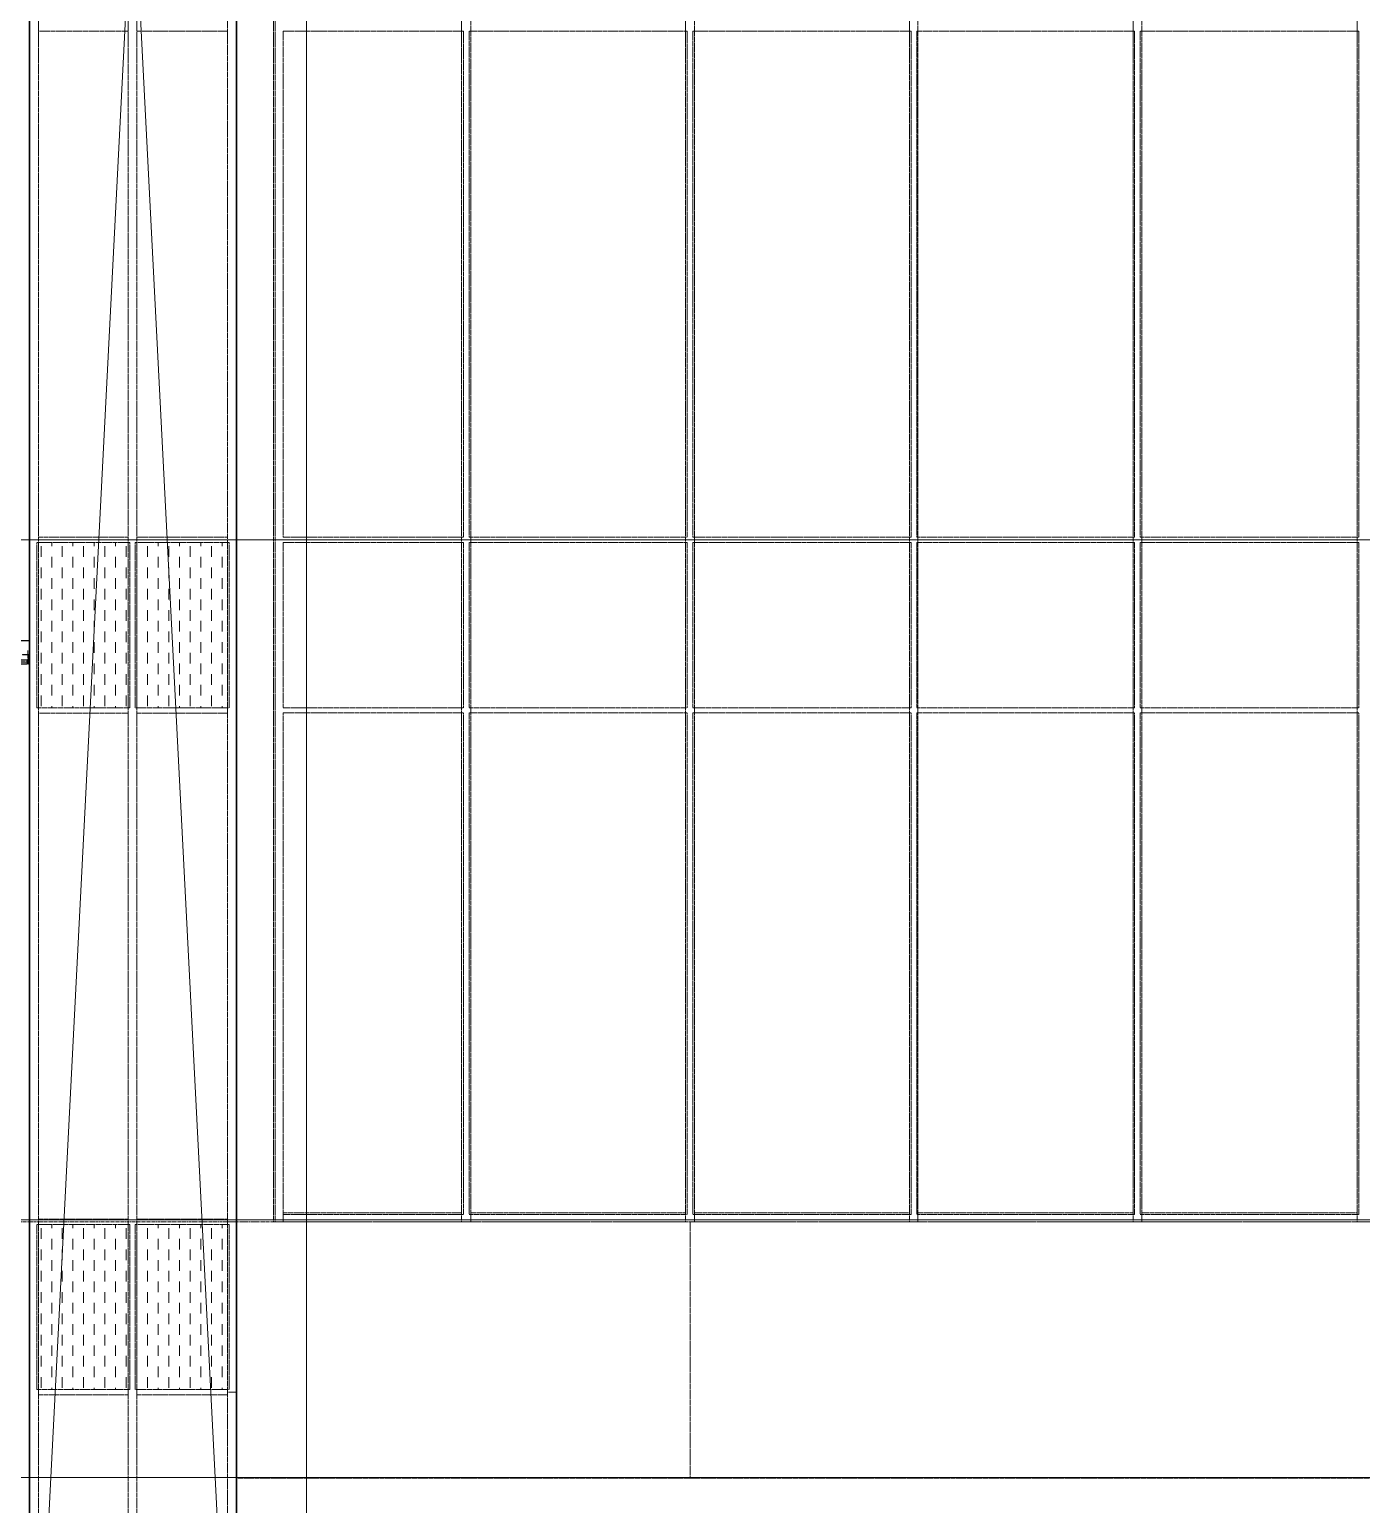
# Model space of a CAD drawing. Header units: inches. Extents: x 11737 to 18084, y -4365 to 1695.
# Drawn here: x 12719.7 to 13094.8, y -156.4 to 258.9 of the extents above; entities that cross this region are included whole.
import ezdxf

# ---------------------------------------------------------------- set-up
doc = ezdxf.new("R2010")
doc.units = ezdxf.units.IN
doc.header["$MEASUREMENT"] = 0
for name, pattern in [('INC-200$0$NBK_CenterX2', [1.083333, 0.666667, -0.125, 0.166667, -0.125]), ('NBK_Center2', [0.270833, 0.166667, -0.03125, 0.041667, -0.03125]), ('NBK_CenterX2', [1.083333, 0.666667, -0.125, 0.166667, -0.125]), ('NBK_Hidden', [0.125, 0.083333, -0.041667]), ('NBK_Hidden2', [0.0625, 0.041667, -0.020833])]:
    doc.linetypes.add(name, pattern=pattern)
doc.layers.get('Defpoints').update_dxf_attribs({"color": 250, "lineweight": 0})
for name, color, linetype, lineweight in [('!Arch2', 8, 'Continuous', 9), ('!Dimension', 50, 'Continuous', 5), ('!Gridline', 112, 'NBK_CenterX2', 5), ('!Linetype_Center2', 222, 'NBK_Center2', 9), ('!Linetype_CenterX2', 224, 'NBK_CenterX2', 9), ('!Linetype_Hidden', 210, 'NBK_Hidden', 9), ('!Terracotta', 31, 'Continuous', 20), ('!Terracotta Hatch -- Section', 44, 'Continuous', 5), ('A-GLAZ', 151, 'Continuous', 13), ('INC-200$0$!Gridline @ 1', 112, 'INC-200$0$NBK_CenterX2', 5)]:
    doc.layers.add(name, color=color, linetype=linetype, lineweight=lineweight)
pattern_1 = [(90, (-699.0618, 218.4), (-3, 3), [3, -3])]

# ---------------------------------------------------------------- blocks, each defined once
blk = doc.blocks.new('WEST ELEVATION GRID')
for p, q in [((-1104.01, -106.7), (-1104.01, 1818.09)), ((-1655, 626.4), (842.95, 626.4)), ((-1655, 434.9), (842.95, 434.9))]:
    blk.add_line(p, q)
blk = doc.blocks.new('A201')
h = blk.add_hatch()
h.set_pattern_fill('FP_10', color=256, style=0, pattern_type=2)
h.set_pattern_definition(pattern_1)
h.paths.add_polyline_path([(-1153.8, 555.15), (-1153.8, 601.65), (-1180.48, 601.65), (-1180.48, 555.15), (-1162.43, 555.15)])
h = blk.add_hatch()
h.set_pattern_fill('FP_11', color=256, style=0, pattern_type=2)
h.set_pattern_definition(pattern_1)
h.paths.add_polyline_path([(-1125.28, 555.15), (-1125.28, 601.65), (-1152.23, 601.65), (-1152.23, 555.15), (-1125.45, 555.15)], flags=0)
h = blk.add_hatch()
h.set_pattern_fill('FP_10', color=256, style=0, pattern_type=2)
h.set_pattern_definition(pattern_1)
h.paths.add_polyline_path([(-1153.8, 363.15), (-1153.8, 409.65), (-1180.48, 409.65), (-1180.48, 363.15), (-1162.43, 363.15)])
h = blk.add_hatch()
h.set_pattern_fill('FP_10', color=256, style=0, pattern_type=2)
h.set_pattern_definition(pattern_1)
h.paths.add_polyline_path([(-1125.28, 363.15), (-1125.28, 409.65), (-1152.23, 409.65), (-1152.23, 363.15)], flags=0)
for p, q in [((-1123.74, 219.9), (-1123.74, 1362.9)), ((-1113.29, 1362.8), (-1113.29, 410.4)), ((-1112.81, 1362.8), (-1112.81, 410.4)), ((-1060.33, 1362.8), (-1060.33, 410.4)), ((-1057.77, 410.4), (-1057.77, 1362.8)), ((-997.29, 1362.8), (-997.29, 410.4)), ((-994.73, 410.4), (-994.73, 1362.8)), ((-934.25, 1362.8), (-934.25, 410.4)), ((-931.85, 410.4), (-931.85, 1362.8)), ((-871.21, 1362.8), (-871.21, 410.4)), ((-868.81, 410.4), (-868.81, 1362.8)), ((-808.17, 1362.8), (-808.17, 410.4)), ((-1179.53, 219.9), (-1179.53, 1360.4)), ((-1154.26, 1360.4), (-1154.26, 222.4)), ((-1151.76, 1360.4), (-1151.76, 222.4)), ((-1126.24, 985.15), (-1126.24, 222.4)), ((-1154.26, 745.65), (-1179.53, 745.65)), ((-1126.24, 745.65), (-1151.76, 745.65)), ((-1059.85, 745.68), (-1110.57, 745.68)), ((-1110.57, 745.68), (-1110.57, 603.12)), ((-1059.85, 603.12), (-1059.85, 745.68)), ((-1058.25, 745.68), (-1058.25, 603.12)), ((-996.81, 745.68), (-1058.25, 745.68)), ((-996.81, 603.12), (-996.81, 745.68)), ((-933.77, 745.68), (-995.21, 745.68)), ((-995.21, 745.68), (-995.21, 603.12)), ((-933.77, 603.12), (-933.77, 745.68)), ((-870.89, 745.68), (-932.17, 745.68)), ((-932.17, 745.68), (-932.17, 603.12)), ((-870.89, 603.12), (-870.89, 745.68)), ((-869.29, 745.68), (-869.29, 603.12)), ((-807.69, 745.68), (-869.29, 745.68)), ((-807.69, 603.12), (-807.69, 745.68)), ((-1179.53, 603.15), (-1154.26, 603.15)), ((-1151.76, 603.15), (-1126.24, 603.15)), ((-1110.57, 603.12), (-1059.85, 603.12)), ((-1058.25, 603.12), (-996.81, 603.12)), ((-995.21, 603.12), (-933.77, 603.12)), ((-932.17, 603.12), (-870.89, 603.12)), ((-869.29, 603.12), (-807.69, 603.12)), ((-1180, 601.65), (-1180, 555.15)), ((-1153.8, 601.65), (-1180, 601.65)), ((-1153.8, 555.15), (-1153.8, 601.65)), ((-1152.23, 601.65), (-1152.23, 555.15)), ((-1125.77, 601.65), (-1152.23, 601.65)), ((-1125.77, 555.15), (-1125.77, 601.65)), ((-1059.85, 601.68), (-1110.57, 601.68)), ((-1110.57, 601.68), (-1110.57, 555.12)), ((-1059.85, 555.12), (-1059.85, 601.68)), ((-996.81, 601.68), (-1058.25, 601.68)), ((-1058.25, 601.68), (-1058.25, 555.12)), ((-996.81, 555.12), (-996.81, 601.68)), ((-933.77, 601.68), (-995.21, 601.68)), ((-995.21, 601.68), (-995.21, 555.12)), ((-933.77, 555.12), (-933.77, 601.68)), ((-870.89, 601.68), (-932.17, 601.68)), ((-932.17, 601.68), (-932.17, 555.12)), ((-870.89, 555.12), (-870.89, 601.68)), ((-869.29, 601.68), (-869.29, 555.12)), ((-807.69, 601.68), (-869.29, 601.68)), ((-807.69, 555.12), (-807.69, 601.68)), ((-1180, 555.15), (-1153.8, 555.15)), ((-1154.26, 553.65), (-1179.53, 553.65)), ((-1152.23, 555.15), (-1125.77, 555.15)), ((-1126.24, 553.65), (-1151.76, 553.65)), ((-1110.57, 555.12), (-1059.85, 555.12)), ((-1110.57, 410.4), (-1110.57, 553.68)), ((-1059.85, 553.68), (-1110.57, 553.68)), ((-1059.85, 412.48), (-1059.85, 553.68)), ((-1058.25, 555.12), (-996.81, 555.12)), ((-996.81, 553.68), (-1058.25, 553.68)), ((-1058.25, 553.68), (-1058.25, 412.48)), ((-996.81, 412.48), (-996.81, 553.68)), ((-995.21, 555.12), (-933.77, 555.12)), ((-933.77, 553.68), (-995.21, 553.68)), ((-995.21, 553.68), (-995.21, 412.48)), ((-933.77, 412.48), (-933.77, 553.68)), ((-932.17, 555.12), (-870.89, 555.12)), ((-932.17, 553.68), (-932.17, 412.48)), ((-870.89, 553.68), (-932.17, 553.68)), ((-870.89, 412.48), (-870.89, 553.68)), ((-869.29, 555.12), (-807.69, 555.12)), ((-869.29, 553.68), (-869.29, 412.48)), ((-807.69, 553.68), (-869.29, 553.68)), ((-807.69, 412.48), (-807.69, 553.68)), ((-1060.33, 412.95), (-1110.57, 412.95)), ((-1110.57, 412.48), (-1059.85, 412.48)), ((-1058.25, 412.48), (-996.81, 412.48)), ((-997.29, 412.95), (-1057.77, 412.95)), ((-995.21, 412.48), (-933.77, 412.48)), ((-934.25, 412.95), (-994.73, 412.95)), ((-932.17, 412.48), (-870.89, 412.48)), ((-871.21, 412.95), (-931.85, 412.95)), ((-869.29, 412.48), (-807.69, 412.48)), ((-808.17, 412.95), (-868.81, 412.95)), ((-1153.8, 409.65), (-1180, 409.65)), ((-1180, 409.65), (-1180, 363.15)), ((-1179.53, 411.15), (-1154.26, 411.15)), ((-1153.8, 363.15), (-1153.8, 409.65)), ((-1152.23, 409.65), (-1152.23, 363.15)), ((-1125.77, 409.65), (-1152.23, 409.65)), ((-1151.76, 411.15), (-1126.24, 411.15)), ((-1126.24, 410.4), (-1123.74, 410.4)), ((-1125.77, 363.15), (-1125.77, 409.65)), ((-1113.29, 410.4), (-606.09, 410.4)), ((-996.01, 410.4), (-996.01, 338.15)), ((-1180, 363.15), (-1153.8, 363.15)), ((-1179.53, 361.65), (-1154.26, 361.65)), ((-1152.23, 363.15), (-1125.77, 363.15)), ((-1126.24, 361.65), (-1151.76, 361.65)), ((-1126.24, 362.4), (-1123.74, 362.4)), ((-207.01, 338.4), (-1123.74, 338.4)), ((-207.01, 338.15), (-1123.74, 338.15))]:
    blk.add_line(p, q)
blk = doc.blocks.new('EWA-TM TERRACOTTA WEST')
at = {"layer": '!Linetype_Center2', "color": 3, "linetype": 'Continuous'}
blk.add_line((1355.45, 362.4), (-24.06, 362.4), dxfattribs=at)
blk = doc.blocks.new('A$C5EB96F20')
at = {"layer": '!Linetype_CenterX2', "color": 1}
blk.add_lwpolyline([(-0.49, -2.83), (-0.49, -6.62)], dxfattribs=at)
at = {"layer": '!Terracotta', "color": 1, "linetype": 'ByBlock'}
blk.add_lwpolyline([(-8.81, -6.62), (-0.67, -6.62), (-0.67, -5.44), (-8.81, -5.44)], dxfattribs=at)
at = {"layer": '!Terracotta Hatch -- Section', "color": 1, "linetype": 'NBK_Hidden2'}
blk.add_lwpolyline([(-8.81, -6.27), (-0.67, -6.27), (-0.67, -5.8), (-8.81, -5.8)], dxfattribs=at)
at = {"color": 1, "linetype": 'ByBlock'}
blk.add_lwpolyline([(-2, -4), (-0.3, -4), (-0.3, -6.62), (0, -6.62), (0, 0), (-3, 0), (-3, -0.06), (-0.06, -0.06), (-0.06, -6.56), (-0.24, -6.56), (-0.24, -3.93), (-2, -3.93)], close=True, dxfattribs=at)
blk = doc.blocks.new('A$C5F5C4D7D')
at = {"layer": 'A-GLAZ'}
for p, q in [((149.99, 243.9), (208.28, 1386.9)), ((149.99, 1386.9), (208.28, 243.9))]:
    blk.add_line(p, q, dxfattribs=at)
at = {"layer": 'Defpoints', "color": 1, "lineweight": 30}
blk.add_lwpolyline([(149.99, 243.9), (149.99, 1386.9), (208.28, 1386.9), (208.28, 243.9)], close=True, dxfattribs=at)
at = {"layer": 'Defpoints', "color": 1}
blk.add_blockref('A$C5EB96F20', (149.99, 598.04), dxfattribs=at)
blk = doc.blocks.new('GRID_ELEV WEST_W')
at = {"layer": '!Gridline'}
for p, q in [((169.68, -1231.31), (169.68, 403.85)), ((-594.98, -754.91), (1164.09, -754.91)), ((-594.98, -897.77), (1164.09, -897.77))]:
    blk.add_line(p, q, dxfattribs=at)

msp = doc.modelspace()

# ---------------------------------------------------------------- block references
at = {"layer": '!Arch2', "color": 1}
msp.add_blockref('A$C5F5C4D7D', (12569.70873, -511.19035), dxfattribs=at)
at = {"layer": '!Dimension'}
msp.add_blockref('EWA-TM TERRACOTTA WEST', (12569.70873, -511.19035), dxfattribs=at)
at = {"layer": '!Linetype_Hidden'}
msp.add_blockref('A201', (13901.7236, -487.19035), dxfattribs=at)
at = {"layer": 'Defpoints'}
msp.add_blockref('WEST ELEVATION GRID', (13901.7236, -511.19035), dxfattribs=at)
at = {"layer": 'INC-200$0$!Gridline @ 1', "xscale": 1.344, "yscale": 1.344, "zscale": 1.344}
msp.add_blockref('GRID_ELEV WEST_W', (12569.66309, 1129.81085), dxfattribs=at)

doc.saveas('drawing.dxf')
